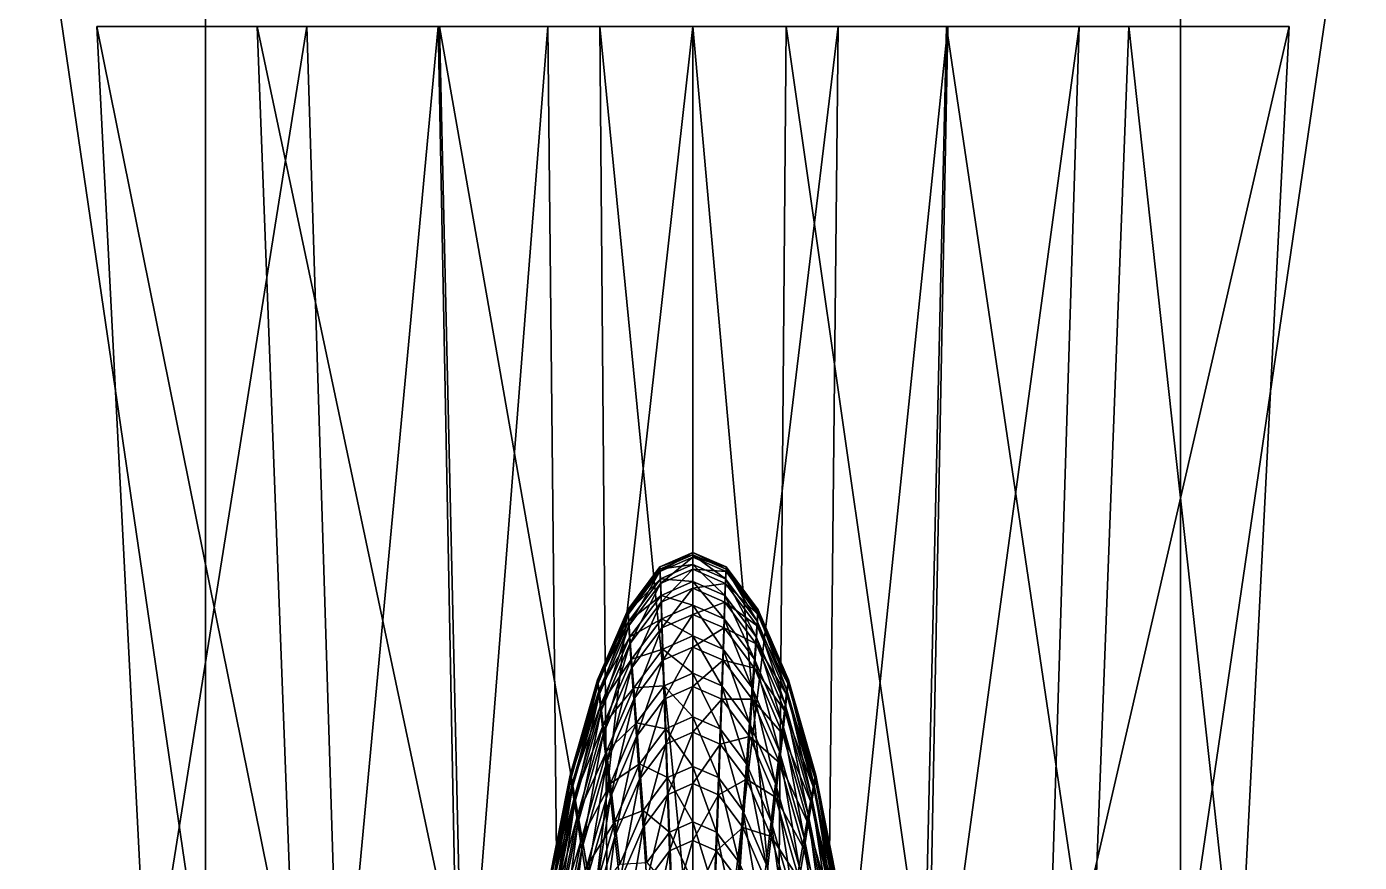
# Model space of a CAD drawing. Header units: metres. Extents: x -1.26 to 1.26, y -3.52 to 3.5.
# Drawn here: x -0.698 to 0.699, y -0.397 to 0.479 of the extents above; entities that cross this region are included whole.
import ezdxf

# ---------------------------------------------------------------- set-up
doc = ezdxf.new("R2010")
doc.units = ezdxf.units.M

msp = doc.modelspace()

# ---------------------------------------------------------------- linework, layer by layer
at = {"layer": 'Prism 1'}
for points in [[(-0.511, -0.5466, -0.002), (-0.511, 3.4534, -0.002), (-0.6985, 0.7347, -0.002)], [(-0.511, -0.5466, 0.002), (-0.6985, 0.7347, 0.002), (-0.511, 3.4534, 0.002)], [(-0.511, -0.5466, -0.002), (-0.511, 3.4534, 0.002), (-0.511, 3.4534, -0.002)], [(-0.511, -0.5466, -0.002), (-0.511, -0.5466, 0.002), (-0.511, 3.4534, 0.002)], [(-0.6985, 0.7347, -0.002), (-0.511, -0.5466, 0.002), (-0.511, -0.5466, -0.002)], [(-0.6985, 0.7347, -0.002), (-0.6985, 0.7347, 0.002), (-0.511, -0.5466, 0.002)]]:
    msp.add_3dface(points, dxfattribs=at)
at = {"layer": 'Prism 2'}
for points in [[(0.511, -0.547, 0.002), (0.511, 3.453, -0.002), (0.511, 3.453, 0.002)], [(0.511, -0.547, 0.002), (0.511, -0.547, -0.002), (0.511, 3.453, -0.002)], [(0.511, -0.547, 0.002), (0.511, 3.453, 0.002), (0.6985, 0.7342, 0.002)], [(0.511, -0.547, -0.002), (0.6985, 0.7342, -0.002), (0.511, 3.453, -0.002)], [(0.6985, 0.7342, 0.002), (0.511, -0.547, -0.002), (0.511, -0.547, 0.002)], [(0.6985, 0.7342, 0.002), (0.6985, 0.7342, -0.002), (0.511, -0.547, -0.002)]]:
    msp.add_3dface(points, dxfattribs=at)
at = {"layer": 'Pyramid'}
for points in [[(-0.4178, -0.5462, -0.0641), (-0.625, 0.4792, 0), (-0.5713, -0.5664, -0.0258)], [(-0.4178, -0.5462, -0.0641), (-0.457, 0.4792, -0.0513), (-0.625, 0.4792, 0)], [(-0.5713, -0.5664, -0.0258), (-0.625, 0.4792, 0), (-0.4049, 0.4792, 0.0848)], [(-0.457, 0.4792, -0.0513), (-0.4049, 0.4792, 0.0848), (-0.625, 0.4792, 0)], [(-0.5713, -0.5664, -0.0258), (-0.4049, 0.4792, 0.0848), (-0.3701, -0.6267, 0.0566)], [(-0.2428, -0.5341, -0.0871), (-0.457, 0.4792, -0.0513), (-0.4178, -0.5462, -0.0641)], [(-0.2428, -0.5341, -0.0871), (-0.2656, 0.4792, -0.082), (-0.457, 0.4792, -0.0513)], [(-0.2656, 0.4792, -0.082), (-0.4049, 0.4792, 0.0848), (-0.457, 0.4792, -0.0513)], [(-0.3701, -0.6267, 0.0566), (-0.4049, 0.4792, 0.0848), (-0.2672, 0.4792, 0.1859)], [(-0.2672, 0.4792, 0.1859), (-0.4049, 0.4792, 0.0848), (-0.2656, 0.4792, -0.082)], [(-0.3701, -0.6267, 0.0566), (-0.2672, 0.4792, 0.1859), (-0.2443, -0.6987, 0.1549)], [(-0.2443, -0.6987, 0.1549), (-0.2672, 0.4792, 0.1859), (-0.1522, 0.4792, 0.2707)], [(-0.0977, 0.4792, -0.1046), (-0.2672, 0.4792, 0.1859), (-0.2656, 0.4792, -0.082)], [(-0.0977, 0.4792, -0.1046), (-0.1522, 0.4792, 0.2707), (-0.2672, 0.4792, 0.1859)], [(-0.0893, -0.5252, -0.104), (-0.2656, 0.4792, -0.082), (-0.2428, -0.5341, -0.0871)], [(-0.0893, -0.5252, -0.104), (-0.0977, 0.4792, -0.1046), (-0.2656, 0.4792, -0.082)], [(-0.2443, -0.6987, 0.1549), (-0.1522, 0.4792, 0.2707), (-0.1391, -0.759, 0.2373)], [(-0.1391, -0.759, 0.2373), (-0.1522, 0.4792, 0.2707), (0, 0.4792, 0.3062)], [(0.0977, 0.4792, -0.1046), (-0.1522, 0.4792, 0.2707), (-0.0977, 0.4792, -0.1046)], [(0, 0.4792, 0.3062), (-0.1522, 0.4792, 0.2707), (0.1522, 0.4792, 0.2707)], [(0.0977, 0.4792, -0.1046), (0.1522, 0.4792, 0.2707), (-0.1522, 0.4792, 0.2707)], [(-0.1391, -0.759, 0.2373), (0, 0.4792, 0.3062), (0, -0.7842, 0.2719)], [(0, -0.5147, -0.1239), (-0.0977, 0.4792, -0.1046), (-0.0893, -0.5252, -0.104)], [(0, -0.5147, -0.1239), (0, 0.4792, -0.1313), (-0.0977, 0.4792, -0.1046)], [(0.0977, 0.4792, -0.1046), (-0.0977, 0.4792, -0.1046), (0, 0.4792, -0.1313)], [(0.0893, -0.5252, -0.104), (0, 0.4792, -0.1313), (0, -0.5147, -0.1239)], [(0.0893, -0.5252, -0.104), (0.0977, 0.4792, -0.1046), (0, 0.4792, -0.1313)], [(0, -0.7842, 0.2719), (0.1522, 0.4792, 0.2707), (0.1391, -0.759, 0.2373)], [(0, -0.7842, 0.2719), (0, 0.4792, 0.3062), (0.1522, 0.4792, 0.2707)], [(0.2428, -0.5341, -0.0871), (0.0977, 0.4792, -0.1046), (0.0893, -0.5252, -0.104)], [(0.2428, -0.5341, -0.0871), (0.2656, 0.4792, -0.082), (0.0977, 0.4792, -0.1046)], [(0.2656, 0.4792, -0.082), (0.2672, 0.4792, 0.1859), (0.0977, 0.4792, -0.1046)], [(0.2672, 0.4792, 0.1859), (0.1522, 0.4792, 0.2707), (0.0977, 0.4792, -0.1046)], [(0.1391, -0.759, 0.2373), (0.2672, 0.4792, 0.1859), (0.2443, -0.6987, 0.1549)], [(0.1391, -0.759, 0.2373), (0.1522, 0.4792, 0.2707), (0.2672, 0.4792, 0.1859)], [(0.4178, -0.5462, -0.0641), (0.2656, 0.4792, -0.082), (0.2428, -0.5341, -0.0871)], [(0.2443, -0.6987, 0.1549), (0.4049, 0.4792, 0.0848), (0.3701, -0.6267, 0.0566)], [(0.2443, -0.6987, 0.1549), (0.2672, 0.4792, 0.1859), (0.4049, 0.4792, 0.0848)], [(0.4178, -0.5462, -0.0641), (0.457, 0.4792, -0.0513), (0.2656, 0.4792, -0.082)], [(0.4049, 0.4792, 0.0848), (0.2656, 0.4792, -0.082), (0.457, 0.4792, -0.0513)], [(0.2672, 0.4792, 0.1859), (0.2656, 0.4792, -0.082), (0.4049, 0.4792, 0.0848)], [(0.3701, -0.6267, 0.0566), (0.625, 0.4792, 0), (0.5713, -0.5664, -0.0258)], [(0.3701, -0.6267, 0.0566), (0.4049, 0.4792, 0.0848), (0.625, 0.4792, 0)], [(0.457, 0.4792, -0.0513), (0.625, 0.4792, 0), (0.4049, 0.4792, 0.0848)], [(0.5713, -0.5664, -0.0258), (0.457, 0.4792, -0.0513), (0.4178, -0.5462, -0.0641)], [(0.5713, -0.5664, -0.0258), (0.625, 0.4792, 0), (0.457, 0.4792, -0.0513)]]:
    msp.add_3dface(points, dxfattribs=at)
at = {"layer": 'Sphere'}
for points in [[(-0.0346, -0.0921, 0.2549), (-0.0347, -0.0872, 0.2378), (0, -0.072, 0.2389)], [(-0.0347, -0.0872, 0.2378), (0, -0.0746, 0.2212), (0, -0.072, 0.2389)], [(-0.0347, -0.0872, 0.2378), (-0.0346, -0.0897, 0.2202), (0, -0.0746, 0.2212)], [(-0.0346, -0.0921, 0.2549), (0, -0.072, 0.2389), (0, -0.077, 0.256)], [(-0.0346, -0.0897, 0.2202), (0, -0.0848, 0.2032), (0, -0.0746, 0.2212)], [(-0.0342, -0.1045, 0.2714), (-0.0346, -0.0921, 0.2549), (0, -0.077, 0.256)], [(-0.0342, -0.1045, 0.2714), (0, -0.077, 0.256), (0, -0.0896, 0.2725)], [(0, -0.077, 0.256), (0, -0.072, 0.2389), (0.0347, -0.0872, 0.2378)], [(0, -0.072, 0.2389), (0.0346, -0.0897, 0.2202), (0.0347, -0.0872, 0.2378)], [(0, -0.072, 0.2389), (0, -0.0746, 0.2212), (0.0346, -0.0897, 0.2202)], [(0, -0.0746, 0.2212), (0.0342, -0.0997, 0.2021), (0.0346, -0.0897, 0.2202)], [(0, -0.0746, 0.2212), (0, -0.0848, 0.2032), (0.0342, -0.0997, 0.2021)], [(0, -0.0896, 0.2725), (0, -0.077, 0.256), (0.0346, -0.0921, 0.2549)], [(0, -0.077, 0.256), (0.0347, -0.0872, 0.2378), (0.0346, -0.0921, 0.2549)], [(-0.0681, -0.137, 0.2518), (-0.0684, -0.1322, 0.2347), (-0.0347, -0.0872, 0.2378)], [(-0.0684, -0.1322, 0.2347), (-0.0346, -0.0897, 0.2202), (-0.0347, -0.0872, 0.2378)], [(-0.0684, -0.1322, 0.2347), (-0.0681, -0.1345, 0.217), (-0.0346, -0.0897, 0.2202)], [(-0.0681, -0.137, 0.2518), (-0.0347, -0.0872, 0.2378), (-0.0346, -0.0921, 0.2549)], [(-0.0681, -0.1345, 0.217), (-0.0342, -0.0997, 0.2021), (-0.0346, -0.0897, 0.2202)], [(-0.0674, -0.1489, 0.2683), (-0.0681, -0.137, 0.2518), (-0.0346, -0.0921, 0.2549)], [(-0.0674, -0.1489, 0.2683), (-0.0346, -0.0921, 0.2549), (-0.0342, -0.1045, 0.2714)], [(-0.0346, -0.0897, 0.2202), (-0.0342, -0.0997, 0.2021), (0, -0.0848, 0.2032)], [(-0.0342, -0.0997, 0.2021), (0, -0.1024, 0.1849), (0, -0.0848, 0.2032)], [(-0.0335, -0.1243, 0.2871), (-0.0342, -0.1045, 0.2714), (0, -0.0896, 0.2725)], [(-0.0335, -0.1243, 0.2871), (0, -0.0896, 0.2725), (0, -0.1096, 0.2881)], [(0, -0.0848, 0.2032), (0.0335, -0.117, 0.1838), (0.0342, -0.0997, 0.2021)], [(0, -0.0848, 0.2032), (0, -0.1024, 0.1849), (0.0335, -0.117, 0.1838)], [(0, -0.1096, 0.2881), (0, -0.0896, 0.2725), (0.0342, -0.1045, 0.2714)], [(0, -0.0896, 0.2725), (0.0346, -0.0921, 0.2549), (0.0342, -0.1045, 0.2714)], [(0.0346, -0.0897, 0.2202), (0.0342, -0.0997, 0.2021), (0.0674, -0.144, 0.199)], [(0.0342, -0.1045, 0.2714), (0.0346, -0.0921, 0.2549), (0.0681, -0.137, 0.2518)], [(0.0346, -0.0921, 0.2549), (0.0347, -0.0872, 0.2378), (0.0684, -0.1322, 0.2347)], [(0.0347, -0.0872, 0.2378), (0.0346, -0.0897, 0.2202), (0.0681, -0.1345, 0.217)], [(0.0346, -0.0897, 0.2202), (0.0674, -0.144, 0.199), (0.0681, -0.1345, 0.217)], [(0.0346, -0.0921, 0.2549), (0.0684, -0.1322, 0.2347), (0.0681, -0.137, 0.2518)], [(0.0347, -0.0872, 0.2378), (0.0681, -0.1345, 0.217), (0.0684, -0.1322, 0.2347)], [(-0.0681, -0.1345, 0.217), (-0.0674, -0.144, 0.199), (-0.0342, -0.0997, 0.2021)], [(-0.0674, -0.144, 0.199), (-0.0335, -0.117, 0.1838), (-0.0342, -0.0997, 0.2021)], [(-0.0661, -0.1677, 0.2841), (-0.0674, -0.1489, 0.2683), (-0.0342, -0.1045, 0.2714)], [(-0.0661, -0.1677, 0.2841), (-0.0342, -0.1045, 0.2714), (-0.0335, -0.1243, 0.2871)], [(-0.0342, -0.0997, 0.2021), (-0.0335, -0.117, 0.1838), (0, -0.1024, 0.1849)], [(-0.0335, -0.117, 0.1838), (0, -0.1274, 0.1664), (0, -0.1024, 0.1849)], [(-0.0326, -0.1512, 0.3019), (-0.0335, -0.1243, 0.2871), (0, -0.1096, 0.2881)], [(-0.0326, -0.1512, 0.3019), (0, -0.1096, 0.2881), (0, -0.137, 0.3029)], [(0, -0.1024, 0.1849), (0.0326, -0.1417, 0.1654), (0.0335, -0.117, 0.1838)], [(0, -0.1024, 0.1849), (0, -0.1274, 0.1664), (0.0326, -0.1417, 0.1654)], [(0, -0.1096, 0.2881), (0.0342, -0.1045, 0.2714), (0.0335, -0.1243, 0.2871)], [(0, -0.137, 0.3029), (0, -0.1096, 0.2881), (0.0335, -0.1243, 0.2871)], [(0.0342, -0.0997, 0.2021), (0.0335, -0.117, 0.1838), (0.0661, -0.1605, 0.1808)], [(0.0335, -0.1243, 0.2871), (0.0342, -0.1045, 0.2714), (0.0674, -0.1489, 0.2683)], [(0.0342, -0.0997, 0.2021), (0.0661, -0.1605, 0.1808), (0.0674, -0.144, 0.199)], [(0.0342, -0.1045, 0.2714), (0.0681, -0.137, 0.2518), (0.0674, -0.1489, 0.2683)], [(-0.0674, -0.144, 0.199), (-0.0661, -0.1605, 0.1808), (-0.0335, -0.117, 0.1838)], [(-0.0661, -0.1605, 0.1808), (-0.0326, -0.1417, 0.1654), (-0.0335, -0.117, 0.1838)], [(-0.0643, -0.1935, 0.2989), (-0.0661, -0.1677, 0.2841), (-0.0335, -0.1243, 0.2871)], [(-0.0643, -0.1935, 0.2989), (-0.0335, -0.1243, 0.2871), (-0.0326, -0.1512, 0.3019)], [(-0.0335, -0.117, 0.1838), (-0.0326, -0.1417, 0.1654), (0, -0.1274, 0.1664)], [(0, -0.137, 0.3029), (0.0335, -0.1243, 0.2871), (0.0326, -0.1512, 0.3019)], [(0.0335, -0.117, 0.1838), (0.0326, -0.1417, 0.1654), (0.0643, -0.1839, 0.1625)], [(0.0326, -0.1512, 0.3019), (0.0335, -0.1243, 0.2871), (0.0661, -0.1677, 0.2841)], [(0.0335, -0.117, 0.1838), (0.0643, -0.1839, 0.1625), (0.0661, -0.1605, 0.1808)], [(0.0335, -0.1243, 0.2871), (0.0674, -0.1489, 0.2683), (0.0661, -0.1677, 0.2841)], [(-0.0996, -0.2102, 0.2467), (-0.1, -0.2057, 0.2295), (-0.0684, -0.1322, 0.2347)], [(-0.1, -0.2057, 0.2295), (-0.0681, -0.1345, 0.217), (-0.0684, -0.1322, 0.2347)], [(-0.1, -0.2057, 0.2295), (-0.0996, -0.2077, 0.2119), (-0.0681, -0.1345, 0.217)], [(-0.0996, -0.2102, 0.2467), (-0.0684, -0.1322, 0.2347), (-0.0681, -0.137, 0.2518)], [(-0.0996, -0.2077, 0.2119), (-0.0674, -0.144, 0.199), (-0.0681, -0.1345, 0.217)], [(-0.0985, -0.2212, 0.2632), (-0.0996, -0.2102, 0.2467), (-0.0681, -0.137, 0.2518)], [(-0.0985, -0.2212, 0.2632), (-0.0681, -0.137, 0.2518), (-0.0674, -0.1489, 0.2683)], [(-0.0326, -0.1417, 0.1654), (0, -0.1596, 0.148), (0, -0.1274, 0.1664)], [(-0.0315, -0.1851, 0.3157), (-0.0326, -0.1512, 0.3019), (0, -0.137, 0.3029)], [(-0.0315, -0.1851, 0.3157), (0, -0.137, 0.3029), (0, -0.1714, 0.3166)], [(0, -0.1274, 0.1664), (0.0315, -0.1733, 0.1471), (0.0326, -0.1417, 0.1654)], [(0, -0.1274, 0.1664), (0, -0.1596, 0.148), (0.0315, -0.1733, 0.1471)], [(0, -0.1714, 0.3166), (0, -0.137, 0.3029), (0.0326, -0.1512, 0.3019)], [(0.0681, -0.1345, 0.217), (0.0674, -0.144, 0.199), (0.0985, -0.2164, 0.194)], [(0.0674, -0.1489, 0.2683), (0.0681, -0.137, 0.2518), (0.0996, -0.2102, 0.2467)], [(0.0681, -0.137, 0.2518), (0.0684, -0.1322, 0.2347), (0.1, -0.2057, 0.2295)], [(0.0684, -0.1322, 0.2347), (0.0681, -0.1345, 0.217), (0.0996, -0.2077, 0.2119)], [(0.0681, -0.1345, 0.217), (0.0985, -0.2164, 0.194), (0.0996, -0.2077, 0.2119)], [(0.0681, -0.137, 0.2518), (0.1, -0.2057, 0.2295), (0.0996, -0.2102, 0.2467)], [(0.0684, -0.1322, 0.2347), (0.0996, -0.2077, 0.2119), (0.1, -0.2057, 0.2295)], [(-0.0996, -0.2077, 0.2119), (-0.0985, -0.2164, 0.194), (-0.0674, -0.144, 0.199)], [(-0.0985, -0.2164, 0.194), (-0.0661, -0.1605, 0.1808), (-0.0674, -0.144, 0.199)], [(-0.0966, -0.2387, 0.2791), (-0.0985, -0.2212, 0.2632), (-0.0674, -0.1489, 0.2683)], [(-0.0966, -0.2387, 0.2791), (-0.0674, -0.1489, 0.2683), (-0.0661, -0.1677, 0.2841)], [(-0.0661, -0.1605, 0.1808), (-0.0643, -0.1839, 0.1625), (-0.0326, -0.1417, 0.1654)], [(-0.0643, -0.1839, 0.1625), (-0.0315, -0.1733, 0.1471), (-0.0326, -0.1417, 0.1654)], [(-0.062, -0.2259, 0.3128), (-0.0643, -0.1935, 0.2989), (-0.0326, -0.1512, 0.3019)], [(-0.062, -0.2259, 0.3128), (-0.0326, -0.1512, 0.3019), (-0.0315, -0.1851, 0.3157)], [(-0.0326, -0.1417, 0.1654), (-0.0315, -0.1733, 0.1471), (0, -0.1596, 0.148)], [(0, -0.1714, 0.3166), (0.0326, -0.1512, 0.3019), (0.0315, -0.1851, 0.3157)], [(0.0326, -0.1417, 0.1654), (0.0315, -0.1733, 0.1471), (0.062, -0.2141, 0.1442)], [(0.0315, -0.1851, 0.3157), (0.0326, -0.1512, 0.3019), (0.0643, -0.1935, 0.2989)], [(0.0326, -0.1417, 0.1654), (0.062, -0.2141, 0.1442), (0.0643, -0.1839, 0.1625)], [(0.0326, -0.1512, 0.3019), (0.0661, -0.1677, 0.2841), (0.0643, -0.1935, 0.2989)], [(0.0674, -0.144, 0.199), (0.0661, -0.1605, 0.1808), (0.0966, -0.2315, 0.1758)], [(0.0661, -0.1677, 0.2841), (0.0674, -0.1489, 0.2683), (0.0985, -0.2212, 0.2632)], [(0.0674, -0.144, 0.199), (0.0966, -0.2315, 0.1758), (0.0985, -0.2164, 0.194)], [(0.0674, -0.1489, 0.2683), (0.0996, -0.2102, 0.2467), (0.0985, -0.2212, 0.2632)], [(-0.0985, -0.2164, 0.194), (-0.0966, -0.2315, 0.1758), (-0.0661, -0.1605, 0.1808)], [(-0.0966, -0.2315, 0.1758), (-0.0643, -0.1839, 0.1625), (-0.0661, -0.1605, 0.1808)], [(-0.0315, -0.1733, 0.1471), (0, -0.1987, 0.1298), (0, -0.1596, 0.148)], [(0, -0.1596, 0.148), (0.0301, -0.2118, 0.1288), (0.0315, -0.1733, 0.1471)], [(0, -0.1596, 0.148), (0, -0.1987, 0.1298), (0.0301, -0.2118, 0.1288)], [(0.0661, -0.1605, 0.1808), (0.0643, -0.1839, 0.1625), (0.094, -0.253, 0.1576)], [(0.0661, -0.1605, 0.1808), (0.094, -0.253, 0.1576), (0.0966, -0.2315, 0.1758)], [(-0.094, -0.2625, 0.2941), (-0.0966, -0.2387, 0.2791), (-0.0661, -0.1677, 0.2841)], [(-0.094, -0.2625, 0.2941), (-0.0661, -0.1677, 0.2841), (-0.0643, -0.1935, 0.2989)], [(-0.0643, -0.1839, 0.1625), (-0.062, -0.2141, 0.1442), (-0.0315, -0.1733, 0.1471)], [(-0.062, -0.2141, 0.1442), (-0.0301, -0.2118, 0.1288), (-0.0315, -0.1733, 0.1471)], [(-0.0301, -0.2258, 0.3284), (-0.0315, -0.1851, 0.3157), (0, -0.1714, 0.3166)], [(-0.0315, -0.1733, 0.1471), (-0.0301, -0.2118, 0.1288), (0, -0.1987, 0.1298)], [(-0.0301, -0.2258, 0.3284), (0, -0.1714, 0.3166), (0, -0.2127, 0.3293)], [(0, -0.2127, 0.3293), (0, -0.1714, 0.3166), (0.0315, -0.1851, 0.3157)], [(0.0315, -0.1733, 0.1471), (0.0301, -0.2118, 0.1288), (0.0592, -0.2508, 0.1261)], [(0.0315, -0.1733, 0.1471), (0.0592, -0.2508, 0.1261), (0.062, -0.2141, 0.1442)], [(0.0643, -0.1935, 0.2989), (0.0661, -0.1677, 0.2841), (0.0966, -0.2387, 0.2791)], [(0.0661, -0.1677, 0.2841), (0.0985, -0.2212, 0.2632), (0.0966, -0.2387, 0.2791)], [(-0.0966, -0.2315, 0.1758), (-0.094, -0.253, 0.1576), (-0.0643, -0.1839, 0.1625)], [(-0.094, -0.253, 0.1576), (-0.062, -0.2141, 0.1442), (-0.0643, -0.1839, 0.1625)], [(-0.0906, -0.2925, 0.3082), (-0.094, -0.2625, 0.2941), (-0.0643, -0.1935, 0.2989)], [(-0.0906, -0.2925, 0.3082), (-0.0643, -0.1935, 0.2989), (-0.062, -0.2259, 0.3128)], [(-0.0592, -0.2648, 0.3256), (-0.062, -0.2259, 0.3128), (-0.0315, -0.1851, 0.3157)], [(-0.0592, -0.2648, 0.3256), (-0.0315, -0.1851, 0.3157), (-0.0301, -0.2258, 0.3284)], [(0, -0.2127, 0.3293), (0.0315, -0.1851, 0.3157), (0.0301, -0.2258, 0.3284)], [(0.0301, -0.2258, 0.3284), (0.0315, -0.1851, 0.3157), (0.062, -0.2259, 0.3128)], [(0.0315, -0.1851, 0.3157), (0.0643, -0.1935, 0.2989), (0.062, -0.2259, 0.3128)], [(0.0643, -0.1839, 0.1625), (0.062, -0.2141, 0.1442), (0.0906, -0.2807, 0.1395)], [(0.062, -0.2259, 0.3128), (0.0643, -0.1935, 0.2989), (0.094, -0.2625, 0.2941)], [(0.0643, -0.1839, 0.1625), (0.0906, -0.2807, 0.1395), (0.094, -0.253, 0.1576)], [(0.0643, -0.1935, 0.2989), (0.0966, -0.2387, 0.2791), (0.094, -0.2625, 0.2941)], [(-0.1281, -0.3095, 0.2397), (-0.1286, -0.3054, 0.2225), (-0.1, -0.2057, 0.2295)], [(-0.1286, -0.3054, 0.2225), (-0.0996, -0.2077, 0.2119), (-0.1, -0.2057, 0.2295)], [(-0.1286, -0.3054, 0.2225), (-0.1281, -0.3071, 0.205), (-0.0996, -0.2077, 0.2119)], [(-0.1281, -0.3095, 0.2397), (-0.1, -0.2057, 0.2295), (-0.0996, -0.2102, 0.2467)], [(-0.1281, -0.3071, 0.205), (-0.0985, -0.2164, 0.194), (-0.0996, -0.2077, 0.2119)], [(-0.0301, -0.2118, 0.1288), (0, -0.2444, 0.1118), (0, -0.1987, 0.1298)], [(0, -0.1987, 0.1298), (0.0284, -0.2568, 0.1109), (0.0301, -0.2118, 0.1288)], [(0, -0.1987, 0.1298), (0, -0.2444, 0.1118), (0.0284, -0.2568, 0.1109)], [(0.0996, -0.2077, 0.2119), (0.0985, -0.2164, 0.194), (0.1266, -0.3146, 0.1871)], [(0.0996, -0.2102, 0.2467), (0.1, -0.2057, 0.2295), (0.1286, -0.3054, 0.2225)], [(0.1, -0.2057, 0.2295), (0.0996, -0.2077, 0.2119), (0.1281, -0.3071, 0.205)], [(0.0996, -0.2077, 0.2119), (0.1266, -0.3146, 0.1871), (0.1281, -0.3071, 0.205)], [(0.1, -0.2057, 0.2295), (0.1281, -0.3071, 0.205), (0.1286, -0.3054, 0.2225)], [(-0.1266, -0.3194, 0.2564), (-0.1281, -0.3095, 0.2397), (-0.0996, -0.2102, 0.2467)], [(-0.1281, -0.3071, 0.205), (-0.1266, -0.3146, 0.1871), (-0.0985, -0.2164, 0.194)], [(-0.1266, -0.3194, 0.2564), (-0.0996, -0.2102, 0.2467), (-0.0985, -0.2212, 0.2632)], [(-0.1266, -0.3146, 0.1871), (-0.0966, -0.2315, 0.1758), (-0.0985, -0.2164, 0.194)], [(-0.1242, -0.3351, 0.2724), (-0.1266, -0.3194, 0.2564), (-0.0985, -0.2212, 0.2632)], [(-0.1242, -0.3351, 0.2724), (-0.0985, -0.2212, 0.2632), (-0.0966, -0.2387, 0.2791)], [(-0.094, -0.253, 0.1576), (-0.0906, -0.2807, 0.1395), (-0.062, -0.2141, 0.1442)], [(-0.0906, -0.2807, 0.1395), (-0.0592, -0.2508, 0.1261), (-0.062, -0.2141, 0.1442)], [(-0.062, -0.2141, 0.1442), (-0.0592, -0.2508, 0.1261), (-0.0301, -0.2118, 0.1288)], [(-0.0592, -0.2508, 0.1261), (-0.0284, -0.2568, 0.1109), (-0.0301, -0.2118, 0.1288)], [(-0.0301, -0.2118, 0.1288), (-0.0284, -0.2568, 0.1109), (0, -0.2444, 0.1118)], [(-0.0284, -0.2729, 0.3398), (-0.0301, -0.2258, 0.3284), (0, -0.2127, 0.3293)], [(-0.0284, -0.2729, 0.3398), (0, -0.2127, 0.3293), (0, -0.2604, 0.3407)], [(0, -0.2604, 0.3407), (0, -0.2127, 0.3293), (0.0301, -0.2258, 0.3284)], [(0.0301, -0.2118, 0.1288), (0.0284, -0.2568, 0.1109), (0.056, -0.2937, 0.1084)], [(0.0301, -0.2118, 0.1288), (0.056, -0.2937, 0.1084), (0.0592, -0.2508, 0.1261)], [(0.062, -0.2141, 0.1442), (0.0592, -0.2508, 0.1261), (0.0866, -0.3144, 0.1217)], [(0.062, -0.2141, 0.1442), (0.0866, -0.3144, 0.1217), (0.0906, -0.2807, 0.1395)], [(0.0985, -0.2164, 0.194), (0.0966, -0.2315, 0.1758), (0.1242, -0.3278, 0.1691)], [(0.0966, -0.2387, 0.2791), (0.0985, -0.2212, 0.2632), (0.1266, -0.3194, 0.2564)], [(0.0985, -0.2212, 0.2632), (0.0996, -0.2102, 0.2467), (0.1281, -0.3095, 0.2397)], [(0.0985, -0.2164, 0.194), (0.1242, -0.3278, 0.1691), (0.1266, -0.3146, 0.1871)], [(0.0985, -0.2212, 0.2632), (0.1281, -0.3095, 0.2397), (0.1266, -0.3194, 0.2564)], [(0.0996, -0.2102, 0.2467), (0.1286, -0.3054, 0.2225), (0.1281, -0.3095, 0.2397)], [(-0.1266, -0.3146, 0.1871), (-0.1242, -0.3278, 0.1691), (-0.0966, -0.2315, 0.1758)], [(-0.1242, -0.3278, 0.1691), (-0.094, -0.253, 0.1576), (-0.0966, -0.2315, 0.1758)], [(-0.0866, -0.3284, 0.3212), (-0.0906, -0.2925, 0.3082), (-0.062, -0.2259, 0.3128)], [(-0.0866, -0.3284, 0.3212), (-0.062, -0.2259, 0.3128), (-0.0592, -0.2648, 0.3256)], [(-0.056, -0.3097, 0.3372), (-0.0592, -0.2648, 0.3256), (-0.0301, -0.2258, 0.3284)], [(-0.056, -0.3097, 0.3372), (-0.0301, -0.2258, 0.3284), (-0.0284, -0.2729, 0.3398)], [(0, -0.2604, 0.3407), (0.0301, -0.2258, 0.3284), (0.0284, -0.2729, 0.3398)], [(0.0284, -0.2729, 0.3398), (0.0301, -0.2258, 0.3284), (0.0592, -0.2648, 0.3256)], [(0.0301, -0.2258, 0.3284), (0.062, -0.2259, 0.3128), (0.0592, -0.2648, 0.3256)], [(0.0592, -0.2648, 0.3256), (0.062, -0.2259, 0.3128), (0.0906, -0.2925, 0.3082)], [(0.062, -0.2259, 0.3128), (0.094, -0.2625, 0.2941), (0.0906, -0.2925, 0.3082)], [(0.0966, -0.2315, 0.1758), (0.094, -0.253, 0.1576), (0.1208, -0.3467, 0.1511)], [(0.0966, -0.2315, 0.1758), (0.1208, -0.3467, 0.1511), (0.1242, -0.3278, 0.1691)], [(-0.1208, -0.3563, 0.2876), (-0.1242, -0.3351, 0.2724), (-0.0966, -0.2387, 0.2791)], [(-0.1208, -0.3563, 0.2876), (-0.0966, -0.2387, 0.2791), (-0.094, -0.2625, 0.2941)], [(-0.0906, -0.2807, 0.1395), (-0.0866, -0.3144, 0.1217), (-0.0592, -0.2508, 0.1261)], [(-0.0866, -0.3144, 0.1217), (-0.056, -0.2937, 0.1084), (-0.0592, -0.2508, 0.1261)], [(-0.0592, -0.2508, 0.1261), (-0.056, -0.2937, 0.1084), (-0.0284, -0.2568, 0.1109)], [(-0.0284, -0.2568, 0.1109), (0, -0.2964, 0.0943), (0, -0.2444, 0.1118)], [(0, -0.2444, 0.1118), (0.0266, -0.3081, 0.0935), (0.0284, -0.2568, 0.1109)], [(0, -0.2444, 0.1118), (0, -0.2964, 0.0943), (0.0266, -0.3081, 0.0935)], [(0.0592, -0.2508, 0.1261), (0.056, -0.2937, 0.1084), (0.0819, -0.3539, 0.1042)], [(0.0592, -0.2508, 0.1261), (0.0819, -0.3539, 0.1042), (0.0866, -0.3144, 0.1217)], [(0.094, -0.2625, 0.2941), (0.0966, -0.2387, 0.2791), (0.1242, -0.3351, 0.2724)], [(0.0966, -0.2387, 0.2791), (0.1266, -0.3194, 0.2564), (0.1242, -0.3351, 0.2724)], [(-0.1242, -0.3278, 0.1691), (-0.1208, -0.3467, 0.1511), (-0.094, -0.253, 0.1576)], [(-0.1208, -0.3467, 0.1511), (-0.0906, -0.2807, 0.1395), (-0.094, -0.253, 0.1576)], [(-0.1165, -0.3829, 0.3019), (-0.1208, -0.3563, 0.2876), (-0.094, -0.2625, 0.2941)], [(-0.1165, -0.3829, 0.3019), (-0.094, -0.2625, 0.2941), (-0.0906, -0.2925, 0.3082)], [(-0.0819, -0.3699, 0.333), (-0.0866, -0.3284, 0.3212), (-0.0592, -0.2648, 0.3256)], [(-0.0819, -0.3699, 0.333), (-0.0592, -0.2648, 0.3256), (-0.056, -0.3097, 0.3372)], [(-0.056, -0.2937, 0.1084), (-0.0266, -0.3081, 0.0935), (-0.0284, -0.2568, 0.1109)], [(-0.0284, -0.2568, 0.1109), (-0.0266, -0.3081, 0.0935), (0, -0.2964, 0.0943)], [(-0.0266, -0.326, 0.35), (-0.0284, -0.2729, 0.3398), (0, -0.2604, 0.3407)], [(-0.0266, -0.326, 0.35), (0, -0.2604, 0.3407), (0, -0.3144, 0.3508)], [(0, -0.3144, 0.3508), (0, -0.2604, 0.3407), (0.0284, -0.2729, 0.3398)], [(0.0284, -0.2568, 0.1109), (0.0266, -0.3081, 0.0935), (0.0524, -0.3425, 0.0911)], [(0.0284, -0.2568, 0.1109), (0.0524, -0.3425, 0.0911), (0.056, -0.2937, 0.1084)], [(0.0284, -0.2729, 0.3398), (0.0592, -0.2648, 0.3256), (0.056, -0.3097, 0.3372)], [(0.056, -0.3097, 0.3372), (0.0592, -0.2648, 0.3256), (0.0866, -0.3284, 0.3212)], [(0.0592, -0.2648, 0.3256), (0.0906, -0.2925, 0.3082), (0.0866, -0.3284, 0.3212)], [(0.094, -0.253, 0.1576), (0.0906, -0.2807, 0.1395), (0.1165, -0.3711, 0.1332)], [(0.0906, -0.2925, 0.3082), (0.094, -0.2625, 0.2941), (0.1208, -0.3563, 0.2876)], [(0.094, -0.253, 0.1576), (0.1165, -0.3711, 0.1332), (0.1208, -0.3467, 0.1511)], [(0.094, -0.2625, 0.2941), (0.1242, -0.3351, 0.2724), (0.1208, -0.3563, 0.2876)], [(-0.0524, -0.3605, 0.3476), (-0.056, -0.3097, 0.3372), (-0.0284, -0.2729, 0.3398)], [(-0.0524, -0.3605, 0.3476), (-0.0284, -0.2729, 0.3398), (-0.0266, -0.326, 0.35)], [(0, -0.3144, 0.3508), (0.0284, -0.2729, 0.3398), (0.0266, -0.326, 0.35)], [(0.0266, -0.326, 0.35), (0.0284, -0.2729, 0.3398), (0.056, -0.3097, 0.3372)], [(-0.1208, -0.3467, 0.1511), (-0.1165, -0.3711, 0.1332), (-0.0906, -0.2807, 0.1395)], [(-0.1165, -0.3711, 0.1332), (-0.0866, -0.3144, 0.1217), (-0.0906, -0.2807, 0.1395)], [(-0.1113, -0.4148, 0.3151), (-0.1165, -0.3829, 0.3019), (-0.0906, -0.2925, 0.3082)], [(-0.1113, -0.4148, 0.3151), (-0.0906, -0.2925, 0.3082), (-0.0866, -0.3284, 0.3212)], [(0.0906, -0.2807, 0.1395), (0.0866, -0.3144, 0.1217), (0.1113, -0.4008, 0.1156)], [(0.0866, -0.3284, 0.3212), (0.0906, -0.2925, 0.3082), (0.1165, -0.3829, 0.3019)], [(0.0906, -0.2807, 0.1395), (0.1113, -0.4008, 0.1156), (0.1165, -0.3711, 0.1332)], [(0.0906, -0.2925, 0.3082), (0.1208, -0.3563, 0.2876), (0.1165, -0.3829, 0.3019)], [(-0.1526, -0.432, 0.2312), (-0.1532, -0.4284, 0.2139), (-0.1286, -0.3054, 0.2225)], [(-0.1532, -0.4284, 0.2139), (-0.1281, -0.3071, 0.205), (-0.1286, -0.3054, 0.2225)], [(-0.1532, -0.4284, 0.2139), (-0.1526, -0.4296, 0.1964), (-0.1281, -0.3071, 0.205)], [(-0.1526, -0.432, 0.2312), (-0.1286, -0.3054, 0.2225), (-0.1281, -0.3095, 0.2397)], [(-0.1526, -0.4296, 0.1964), (-0.1266, -0.3146, 0.1871), (-0.1281, -0.3071, 0.205)], [(-0.0866, -0.3144, 0.1217), (-0.0819, -0.3539, 0.1042), (-0.056, -0.2937, 0.1084)], [(-0.0819, -0.3539, 0.1042), (-0.0524, -0.3425, 0.0911), (-0.056, -0.2937, 0.1084)], [(-0.056, -0.2937, 0.1084), (-0.0524, -0.3425, 0.0911), (-0.0266, -0.3081, 0.0935)], [(-0.0266, -0.3081, 0.0935), (0, -0.3543, 0.0774), (0, -0.2964, 0.0943)], [(0, -0.2964, 0.0943), (0.0246, -0.3651, 0.0766), (0.0266, -0.3081, 0.0935)], [(0, -0.2964, 0.0943), (0, -0.3543, 0.0774), (0.0246, -0.3651, 0.0766)], [(0.056, -0.2937, 0.1084), (0.0524, -0.3425, 0.0911), (0.0766, -0.3988, 0.0871)], [(0.056, -0.2937, 0.1084), (0.0766, -0.3988, 0.0871), (0.0819, -0.3539, 0.1042)], [(0.1281, -0.3071, 0.205), (0.1266, -0.3146, 0.1871), (0.1509, -0.4357, 0.1786)], [(0.1281, -0.3095, 0.2397), (0.1286, -0.3054, 0.2225), (0.1532, -0.4284, 0.2139)], [(0.1286, -0.3054, 0.2225), (0.1281, -0.3071, 0.205), (0.1526, -0.4296, 0.1964)], [(0.1281, -0.3071, 0.205), (0.1509, -0.4357, 0.1786), (0.1526, -0.4296, 0.1964)], [(0.1286, -0.3054, 0.2225), (0.1526, -0.4296, 0.1964), (0.1532, -0.4284, 0.2139)], [(-0.1509, -0.4405, 0.2479), (-0.1526, -0.432, 0.2312), (-0.1281, -0.3095, 0.2397)], [(-0.1526, -0.4296, 0.1964), (-0.1509, -0.4357, 0.1786), (-0.1266, -0.3146, 0.1871)], [(-0.1509, -0.4405, 0.2479), (-0.1281, -0.3095, 0.2397), (-0.1266, -0.3194, 0.2564)], [(-0.1509, -0.4357, 0.1786), (-0.1242, -0.3278, 0.1691), (-0.1266, -0.3146, 0.1871)], [(-0.148, -0.4538, 0.2641), (-0.1509, -0.4405, 0.2479), (-0.1266, -0.3194, 0.2564)], [(-0.148, -0.4538, 0.2641), (-0.1266, -0.3194, 0.2564), (-0.1242, -0.3351, 0.2724)], [(-0.1165, -0.3711, 0.1332), (-0.1113, -0.4008, 0.1156), (-0.0866, -0.3144, 0.1217)], [(-0.1113, -0.4008, 0.1156), (-0.0819, -0.3539, 0.1042), (-0.0866, -0.3144, 0.1217)], [(-0.0766, -0.4168, 0.3436), (-0.0819, -0.3699, 0.333), (-0.056, -0.3097, 0.3372)], [(-0.0766, -0.4168, 0.3436), (-0.056, -0.3097, 0.3372), (-0.0524, -0.3605, 0.3476)], [(-0.0524, -0.3425, 0.0911), (-0.0246, -0.3651, 0.0766), (-0.0266, -0.3081, 0.0935)], [(-0.0266, -0.3081, 0.0935), (-0.0246, -0.3651, 0.0766), (0, -0.3543, 0.0774)], [(-0.0246, -0.3848, 0.3588), (-0.0266, -0.326, 0.35), (0, -0.3144, 0.3508)], [(-0.0246, -0.3848, 0.3588), (0, -0.3144, 0.3508), (0, -0.3741, 0.3595)], [(0, -0.3741, 0.3595), (0, -0.3144, 0.3508), (0.0266, -0.326, 0.35)], [(0.0266, -0.3081, 0.0935), (0.0246, -0.3651, 0.0766), (0.0484, -0.3969, 0.0744)], [(0.0266, -0.3081, 0.0935), (0.0484, -0.3969, 0.0744), (0.0524, -0.3425, 0.0911)], [(0.0266, -0.326, 0.35), (0.056, -0.3097, 0.3372), (0.0524, -0.3605, 0.3476)], [(0.0524, -0.3605, 0.3476), (0.056, -0.3097, 0.3372), (0.0819, -0.3699, 0.333)], [(0.056, -0.3097, 0.3372), (0.0866, -0.3284, 0.3212), (0.0819, -0.3699, 0.333)], [(0.0866, -0.3144, 0.1217), (0.0819, -0.3539, 0.1042), (0.1053, -0.4356, 0.0984)], [(0.0866, -0.3144, 0.1217), (0.1053, -0.4356, 0.0984), (0.1113, -0.4008, 0.1156)], [(0.1266, -0.3146, 0.1871), (0.1242, -0.3278, 0.1691), (0.148, -0.4466, 0.1608)], [(0.1242, -0.3351, 0.2724), (0.1266, -0.3194, 0.2564), (0.1509, -0.4405, 0.2479)], [(0.1266, -0.3194, 0.2564), (0.1281, -0.3095, 0.2397), (0.1526, -0.432, 0.2312)], [(0.1266, -0.3146, 0.1871), (0.148, -0.4466, 0.1608), (0.1509, -0.4357, 0.1786)], [(0.1266, -0.3194, 0.2564), (0.1526, -0.432, 0.2312), (0.1509, -0.4405, 0.2479)], [(0.1281, -0.3095, 0.2397), (0.1532, -0.4284, 0.2139), (0.1526, -0.432, 0.2312)], [(-0.1509, -0.4357, 0.1786), (-0.148, -0.4466, 0.1608), (-0.1242, -0.3278, 0.1691)], [(-0.148, -0.4466, 0.1608), (-0.1208, -0.3467, 0.1511), (-0.1242, -0.3278, 0.1691)], [(-0.144, -0.4718, 0.2795), (-0.148, -0.4538, 0.2641), (-0.1242, -0.3351, 0.2724)], [(-0.144, -0.4718, 0.2795), (-0.1242, -0.3351, 0.2724), (-0.1208, -0.3563, 0.2876)], [(-0.1053, -0.4516, 0.3273), (-0.1113, -0.4148, 0.3151), (-0.0866, -0.3284, 0.3212)], [(-0.1053, -0.4516, 0.3273), (-0.0866, -0.3284, 0.3212), (-0.0819, -0.3699, 0.333)], [(-0.0484, -0.4166, 0.3565), (-0.0524, -0.3605, 0.3476), (-0.0266, -0.326, 0.35)], [(-0.0484, -0.4166, 0.3565), (-0.0266, -0.326, 0.35), (-0.0246, -0.3848, 0.3588)], [(0, -0.3741, 0.3595), (0.0266, -0.326, 0.35), (0.0246, -0.3848, 0.3588)], [(0.0246, -0.3848, 0.3588), (0.0266, -0.326, 0.35), (0.0524, -0.3605, 0.3476)], [(0.0819, -0.3699, 0.333), (0.0866, -0.3284, 0.3212), (0.1113, -0.4148, 0.3151)], [(0.0866, -0.3284, 0.3212), (0.1165, -0.3829, 0.3019), (0.1113, -0.4148, 0.3151)], [(0.1242, -0.3278, 0.1691), (0.1208, -0.3467, 0.1511), (0.144, -0.4623, 0.143)], [(0.1208, -0.3563, 0.2876), (0.1242, -0.3351, 0.2724), (0.148, -0.4538, 0.2641)], [(0.1242, -0.3278, 0.1691), (0.144, -0.4623, 0.143), (0.148, -0.4466, 0.1608)], [(0.1242, -0.3351, 0.2724), (0.1509, -0.4405, 0.2479), (0.148, -0.4538, 0.2641)], [(-0.148, -0.4466, 0.1608), (-0.144, -0.4623, 0.143), (-0.1208, -0.3467, 0.1511)], [(-0.144, -0.4623, 0.143), (-0.1165, -0.3711, 0.1332), (-0.1208, -0.3467, 0.1511)], [(-0.0819, -0.3539, 0.1042), (-0.0766, -0.3988, 0.0871), (-0.0524, -0.3425, 0.0911)], [(-0.0766, -0.3988, 0.0871), (-0.0484, -0.3969, 0.0744), (-0.0524, -0.3425, 0.0911)], [(-0.0524, -0.3425, 0.0911), (-0.0484, -0.3969, 0.0744), (-0.0246, -0.3651, 0.0766)], [(0.0524, -0.3425, 0.0911), (0.0484, -0.3969, 0.0744), (0.0707, -0.4488, 0.0708)], [(0.0524, -0.3425, 0.0911), (0.0707, -0.4488, 0.0708), (0.0766, -0.3988, 0.0871)], [(0.1208, -0.3467, 0.1511), (0.1165, -0.3711, 0.1332), (0.1389, -0.4826, 0.1254)], [(0.1208, -0.3467, 0.1511), (0.1389, -0.4826, 0.1254), (0.144, -0.4623, 0.143)], [(-0.1389, -0.4943, 0.2941), (-0.144, -0.4718, 0.2795), (-0.1208, -0.3563, 0.2876)], [(-0.1389, -0.4943, 0.2941), (-0.1208, -0.3563, 0.2876), (-0.1165, -0.3829, 0.3019)], [(-0.1113, -0.4008, 0.1156), (-0.1053, -0.4356, 0.0984), (-0.0819, -0.3539, 0.1042)], [(-0.1053, -0.4356, 0.0984), (-0.0766, -0.3988, 0.0871), (-0.0819, -0.3539, 0.1042)], [(-0.0707, -0.4686, 0.3529), (-0.0766, -0.4168, 0.3436), (-0.0524, -0.3605, 0.3476)], [(-0.0707, -0.4686, 0.3529), (-0.0524, -0.3605, 0.3476), (-0.0484, -0.4166, 0.3565)], [(-0.0246, -0.3651, 0.0766), (0, -0.4177, 0.0611), (0, -0.3543, 0.0774)], [(0, -0.3543, 0.0774), (0.0223, -0.4274, 0.0604), (0.0246, -0.3651, 0.0766)], [(0, -0.3543, 0.0774), (0, -0.4177, 0.0611), (0.0223, -0.4274, 0.0604)], [(0.0246, -0.3848, 0.3588), (0.0524, -0.3605, 0.3476), (0.0484, -0.4166, 0.3565)], [(0.0484, -0.4166, 0.3565), (0.0524, -0.3605, 0.3476), (0.0766, -0.4168, 0.3436)], [(0.0524, -0.3605, 0.3476), (0.0819, -0.3699, 0.333), (0.0766, -0.4168, 0.3436)], [(0.0819, -0.3539, 0.1042), (0.0766, -0.3988, 0.0871), (0.0985, -0.4752, 0.0818)], [(0.0819, -0.3539, 0.1042), (0.0985, -0.4752, 0.0818), (0.1053, -0.4356, 0.0984)], [(0.1165, -0.3829, 0.3019), (0.1208, -0.3563, 0.2876), (0.144, -0.4718, 0.2795)], [(0.1208, -0.3563, 0.2876), (0.148, -0.4538, 0.2641), (0.144, -0.4718, 0.2795)], [(-0.144, -0.4623, 0.143), (-0.1389, -0.4826, 0.1254), (-0.1165, -0.3711, 0.1332)], [(-0.1389, -0.4826, 0.1254), (-0.1113, -0.4008, 0.1156), (-0.1165, -0.3711, 0.1332)], [(-0.0985, -0.4932, 0.3383), (-0.1053, -0.4516, 0.3273), (-0.0819, -0.3699, 0.333)], [(-0.0985, -0.4932, 0.3383), (-0.0819, -0.3699, 0.333), (-0.0766, -0.4168, 0.3436)], [(-0.0484, -0.3969, 0.0744), (-0.0223, -0.4274, 0.0604), (-0.0246, -0.3651, 0.0766)], [(-0.0246, -0.3651, 0.0766), (-0.0223, -0.4274, 0.0604), (0, -0.4177, 0.0611)], [(-0.0223, -0.4488, 0.3661), (-0.0246, -0.3848, 0.3588), (0, -0.3741, 0.3595)], [(-0.0223, -0.4488, 0.3661), (0, -0.3741, 0.3595), (0, -0.4391, 0.3668)], [(0, -0.4391, 0.3668), (0, -0.3741, 0.3595), (0.0246, -0.3848, 0.3588)], [(0.0246, -0.3651, 0.0766), (0.0223, -0.4274, 0.0604), (0.044, -0.4564, 0.0584)], [(0.0246, -0.3651, 0.0766), (0.044, -0.4564, 0.0584), (0.0484, -0.3969, 0.0744)], [(0.0766, -0.4168, 0.3436), (0.0819, -0.3699, 0.333), (0.1053, -0.4516, 0.3273)], [(0.0819, -0.3699, 0.333), (0.1113, -0.4148, 0.3151), (0.1053, -0.4516, 0.3273)], [(0.1165, -0.3711, 0.1332), (0.1113, -0.4008, 0.1156), (0.1327, -0.5073, 0.1082)], [(0.1165, -0.3711, 0.1332), (0.1327, -0.5073, 0.1082), (0.1389, -0.4826, 0.1254)], [(-0.1327, -0.5213, 0.3077), (-0.1389, -0.4943, 0.2941), (-0.1165, -0.3829, 0.3019)], [(-0.1327, -0.5213, 0.3077), (-0.1165, -0.3829, 0.3019), (-0.1113, -0.4148, 0.3151)], [(-0.044, -0.4777, 0.3641), (-0.0484, -0.4166, 0.3565), (-0.0246, -0.3848, 0.3588)], [(-0.044, -0.4777, 0.3641), (-0.0246, -0.3848, 0.3588), (-0.0223, -0.4488, 0.3661)], [(0, -0.4391, 0.3668), (0.0246, -0.3848, 0.3588), (0.0223, -0.4488, 0.3661)], [(0.0223, -0.4488, 0.3661), (0.0246, -0.3848, 0.3588), (0.0484, -0.4166, 0.3565)], [(0.1113, -0.4148, 0.3151), (0.1165, -0.3829, 0.3019), (0.1389, -0.4943, 0.2941)], [(0.1165, -0.3829, 0.3019), (0.144, -0.4718, 0.2795), (0.1389, -0.4943, 0.2941)], [(0.0484, -0.3969, 0.0744), (0.044, -0.4564, 0.0584), (0.0643, -0.5036, 0.0551)], [(0.0484, -0.3969, 0.0744), (0.0643, -0.5036, 0.0551), (0.0707, -0.4488, 0.0708)]]:
    msp.add_3dface(points, dxfattribs=at)

doc.saveas('drawing.dxf')
